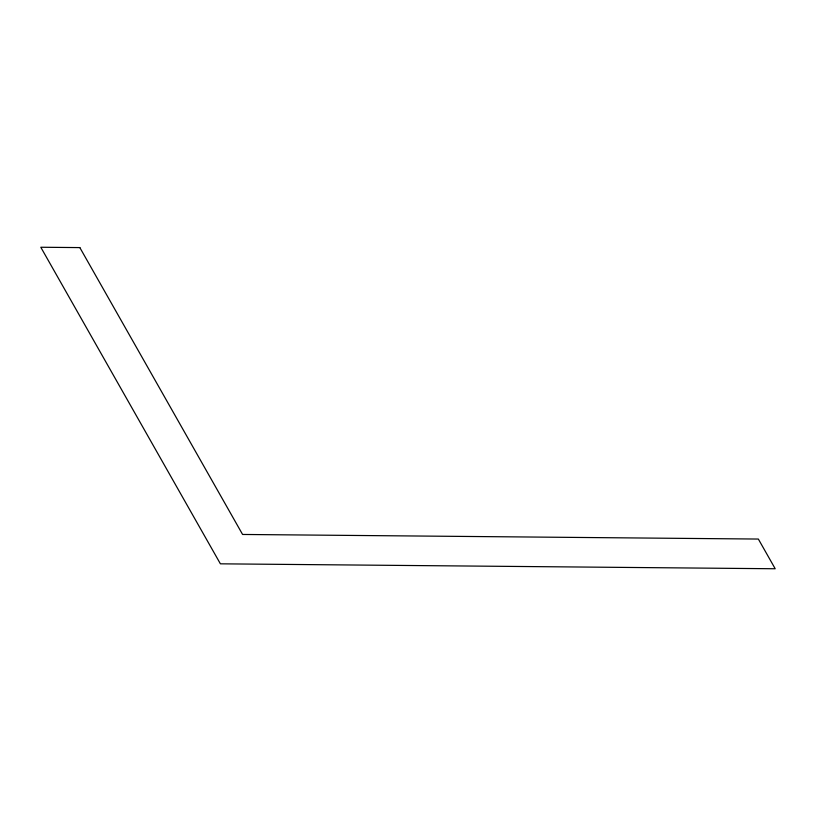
<?xml version="1.0" encoding="UTF-8"?>
<svg xmlns="http://www.w3.org/2000/svg" width="816" height="816" viewBox="0 0 816 816"><rect width="100%" height="100%" fill="white"/><g stroke="black" fill="none" stroke-linecap="round" stroke-linejoin="round"><path stroke-width="1.22" d="M79.846 247.595L40.8 247.248L220.402 563.825L775.2 568.752L758.35 539.05L242.587 534.46L79.846 247.595"/></g></svg>
